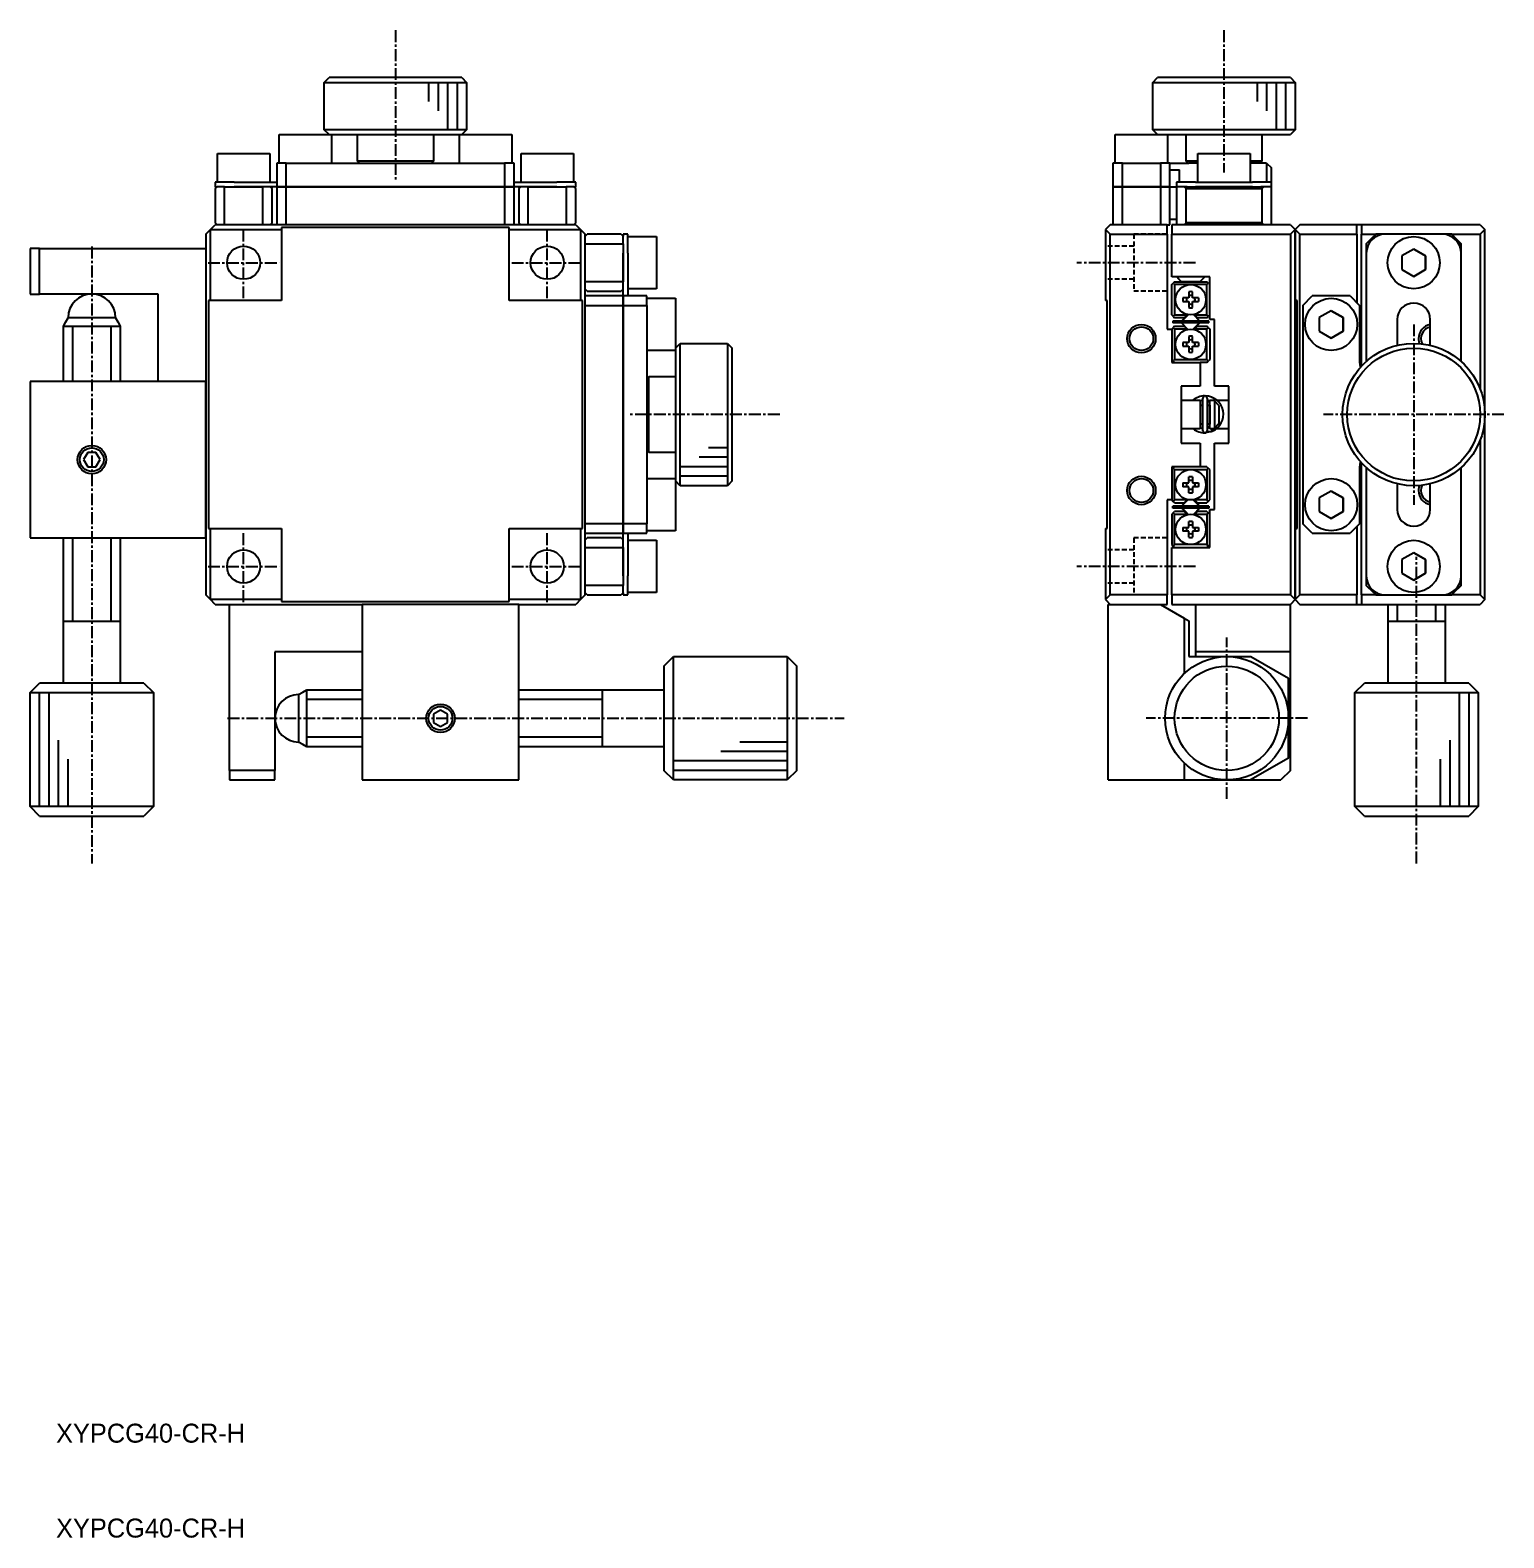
# Model space of a CAD drawing. Extents: x 7 to 335, y 10 to 221.
# Drawn here: x 7.3 to 162.6, y 10 to 168.8 of the extents above; entities that cross this region are included whole.
import ezdxf

# ---------------------------------------------------------------- set-up
doc = ezdxf.new("R2010")
doc.units = 0
doc.linetypes.add('CENTER', pattern=[2, 1.25, -0.25, 0.25, -0.25])
doc.linetypes.add('DASHED', pattern=[0.75, 0.5, -0.25])
doc.layers.get('0').update_dxf_attribs({"linetype": 'CONTINUOUS'})
doc.layers.add('CENTER', color=1, linetype='CENTER')
doc.styles.get("Standard").update_dxf_attribs({"font": 'FGP教科書体NT-M'})

msp = doc.modelspace()

# ---------------------------------------------------------------- linework, layer by layer
at = {"color": 7, "linetype": 'CONTINUOUS'}
for p, q in [((38.27, 163.32), (38.77, 163.82)), ((52.77, 163.82), (38.77, 163.82)), ((52.77, 163.82), (53.27, 163.32)), ((125.59, 163.32), (126.09, 163.82)), ((140.09, 163.82), (126.09, 163.82)), ((140.09, 163.82), (126.09, 163.82)), ((140.09, 163.82), (140.09, 163.82)), ((140.09, 163.82), (140.59, 163.32)), ((38.27, 163.32), (53.27, 163.32)), ((38.27, 158.32), (38.27, 163.32)), ((53.27, 163.32), (53.27, 158.32)), ((125.59, 163.32), (140.59, 163.32)), ((125.59, 158.32), (125.59, 163.32)), ((140.59, 163.32), (140.59, 158.32)), ((33.52, 157.82), (36.27, 157.82)), ((33.52, 154.82), (33.52, 157.82)), ((36.27, 157.82), (39.02, 157.82)), ((45.85, 158.32), (38.27, 158.32)), ((38.77, 157.82), (38.27, 158.32)), ((39.02, 157.82), (45.85, 157.82)), ((39.02, 157.82), (39.02, 154.82)), ((41.77, 155.02), (41.77, 157.82)), ((53.27, 158.32), (45.85, 158.32)), ((45.85, 157.82), (52.52, 157.82)), ((49.77, 157.82), (49.77, 155.02)), ((52.52, 157.82), (55.27, 157.82)), ((52.52, 154.82), (52.52, 157.82)), ((53.27, 158.32), (52.77, 157.82)), ((55.27, 157.82), (58.02, 157.82)), ((58.02, 157.82), (58.02, 154.82)), ((121.64, 157.82), (127.14, 157.82)), ((121.64, 154.82), (121.64, 157.82)), ((140.59, 158.32), (125.59, 158.32)), ((125.59, 158.32), (125.59, 158.32)), ((126.09, 157.82), (125.59, 158.32)), ((127.14, 157.82), (140.09, 157.82)), ((127.14, 157.82), (127.14, 154.82)), ((129.09, 155.02), (129.09, 157.82)), ((137.09, 157.82), (137.09, 155.02)), ((140.59, 158.32), (140.09, 157.82)), ((27.02, 155.82), (29.77, 155.82)), ((27.02, 152.82), (27.02, 155.82)), ((29.77, 155.82), (32.52, 155.82)), ((32.52, 155.82), (32.52, 152.82)), ((59.02, 155.82), (61.77, 155.82)), ((59.02, 152.82), (59.02, 155.82)), ((61.77, 155.82), (64.52, 155.82)), ((64.52, 155.82), (64.52, 152.82)), ((130.34, 155.82), (135.84, 155.82)), ((130.34, 152.82), (130.34, 155.82)), ((135.84, 155.82), (135.84, 152.82)), ((33.27, 154.82), (33.27, 152.32)), ((34.27, 154.82), (33.27, 154.82)), ((34.27, 152.32), (34.27, 154.82)), ((34.27, 154.82), (44.52, 154.82)), ((45.81, 155.02), (41.77, 155.02)), ((41.97, 154.82), (41.77, 155.02)), ((44.52, 154.82), (47.02, 154.82)), ((49.77, 155.02), (45.81, 155.02)), ((47.02, 154.82), (57.27, 154.82)), ((49.77, 155.02), (49.57, 154.82)), ((57.27, 154.82), (57.27, 152.32)), ((58.27, 154.82), (57.27, 154.82)), ((58.27, 152.32), (58.27, 154.82)), ((121.39, 154.82), (121.39, 152.32)), ((122.39, 154.82), (121.39, 154.82)), ((122.39, 152.32), (122.39, 154.82)), ((122.39, 154.82), (126.39, 154.82)), ((126.39, 154.82), (126.39, 152.32)), ((127.39, 154.82), (126.39, 154.82)), ((127.39, 152.32), (127.39, 154.82)), ((127.39, 154.82), (129.39, 154.82)), ((127.39, 154.12), (128.39, 154.12)), ((128.39, 152.82), (128.39, 154.12)), ((130.34, 155.02), (129.09, 155.02)), ((129.29, 154.82), (129.09, 155.02)), ((130.34, 154.82), (129.39, 154.82)), ((137.09, 155.02), (135.84, 155.02)), ((137.59, 154.82), (135.84, 154.82)), ((137.09, 155.02), (136.89, 154.82)), ((137.59, 154.82), (138.09, 154.32)), ((137.59, 154.82), (137.59, 152.82)), ((138.09, 152.82), (138.09, 154.32)), ((26.77, 152.82), (26.77, 152.32)), ((28.77, 152.82), (26.77, 152.82)), ((28.77, 152.82), (33.27, 152.82)), ((58.27, 152.82), (62.77, 152.82)), ((64.77, 152.82), (62.77, 152.82)), ((64.77, 152.32), (64.77, 152.82)), ((128.09, 152.82), (128.09, 152.32)), ((130.09, 152.82), (128.09, 152.82)), ((130.09, 152.82), (136.09, 152.82)), ((138.09, 152.82), (136.09, 152.82)), ((138.09, 152.32), (138.09, 152.82)), ((26.77, 152.12), (26.97, 152.32)), ((26.77, 152.32), (26.97, 152.32)), ((26.77, 152.12), (26.77, 148.52)), ((27.77, 152.32), (26.97, 152.32)), ((27.77, 148.32), (27.77, 152.32)), ((27.77, 152.32), (28.77, 152.32)), ((27.77, 152.32), (28.77, 152.32)), ((28.77, 152.32), (31.77, 152.32)), ((31.77, 152.32), (28.77, 152.32)), ((31.77, 152.32), (31.77, 148.32)), ((33.27, 152.32), (31.77, 152.32)), ((32.57, 152.32), (32.77, 152.12)), ((32.77, 148.52), (32.77, 152.12)), ((33.27, 152.32), (34.27, 152.32)), ((33.27, 152.32), (33.27, 148.32)), ((34.27, 152.32), (33.27, 152.32)), ((57.27, 152.32), (34.27, 152.32)), ((34.27, 148.32), (34.27, 152.32)), ((34.27, 152.32), (57.27, 152.32)), ((57.27, 152.32), (58.27, 152.32)), ((58.27, 152.32), (57.27, 152.32)), ((57.27, 152.32), (57.27, 148.32)), ((58.27, 148.32), (58.27, 152.32)), ((59.77, 152.32), (58.27, 152.32)), ((58.77, 152.12), (58.97, 152.32)), ((58.77, 152.12), (58.77, 148.52)), ((59.77, 148.32), (59.77, 152.32)), ((59.77, 152.32), (62.77, 152.32)), ((62.77, 152.32), (59.77, 152.32)), ((62.77, 152.32), (63.77, 152.32)), ((62.77, 152.32), (63.77, 152.32)), ((63.77, 152.32), (63.77, 148.32)), ((64.57, 152.32), (63.77, 152.32)), ((64.57, 152.32), (64.77, 152.12)), ((64.57, 152.32), (64.77, 152.32)), ((64.77, 148.52), (64.77, 152.12)), ((121.39, 152.32), (122.39, 152.32)), ((121.39, 152.32), (121.39, 148.32)), ((122.39, 152.32), (121.39, 152.32)), ((126.39, 152.32), (122.39, 152.32)), ((122.39, 148.32), (122.39, 152.32)), ((122.39, 152.32), (126.39, 152.32)), ((126.39, 152.32), (127.39, 152.32)), ((126.39, 152.32), (126.39, 148.32)), ((127.39, 152.32), (126.39, 152.32)), ((127.39, 148.32), (127.39, 152.32)), ((127.39, 152.32), (128.09, 152.32)), ((128.89, 152.32), (128.09, 152.32)), ((128.09, 152.32), (128.09, 148.32)), ((129.22, 152.32), (128.89, 152.32)), ((128.89, 152.32), (129.09, 152.12)), ((128.89, 152.32), (129.22, 152.32)), ((129.09, 152.12), (137.09, 152.12)), ((129.09, 148.52), (129.09, 152.12)), ((129.22, 152.32), (130.09, 152.32)), ((136.09, 152.32), (130.09, 152.32)), ((136.09, 152.32), (136.96, 152.32)), ((137.29, 152.32), (136.96, 152.32)), ((136.96, 152.32), (137.29, 152.32)), ((137.09, 152.12), (137.29, 152.32)), ((137.09, 152.12), (137.09, 148.52)), ((138.09, 152.32), (137.29, 152.32)), ((138.09, 148.32), (138.09, 152.32)), ((25.77, 147.32), (26.27, 147.82)), ((26.27, 147.82), (26.77, 148.32)), ((26.27, 140.32), (26.27, 147.82)), ((26.27, 147.82), (33.77, 147.82)), ((26.97, 148.32), (26.77, 148.52)), ((64.77, 148.32), (26.77, 148.32)), ((32.77, 148.52), (32.57, 148.32)), ((57.77, 148.02), (33.77, 148.02)), ((33.77, 148.02), (33.77, 147.82)), ((33.77, 147.82), (33.77, 140.32)), ((57.77, 147.82), (57.77, 148.02)), ((57.77, 147.82), (65.27, 147.82)), ((57.77, 140.32), (57.77, 147.82)), ((58.97, 148.32), (58.77, 148.52)), ((64.77, 148.52), (64.57, 148.32)), ((64.77, 148.32), (65.27, 147.82)), ((65.27, 147.82), (65.27, 140.32)), ((65.27, 147.82), (65.77, 147.32)), ((121.09, 148.32), (120.59, 147.82)), ((120.59, 147.82), (121.09, 147.32)), ((120.59, 147.82), (120.59, 140.32)), ((127.09, 148.32), (121.09, 148.32)), ((127.09, 148.32), (127.39, 148.32)), ((127.09, 147.32), (127.09, 148.32)), ((127.39, 148.92), (128.09, 148.92)), ((140.09, 148.32), (127.59, 148.32)), ((127.59, 148.32), (127.59, 147.32)), ((129.09, 148.52), (128.89, 148.32)), ((137.09, 148.52), (129.09, 148.52)), ((137.29, 148.32), (137.09, 148.52)), ((140.09, 148.32), (140.59, 147.82)), ((140.59, 147.82), (140.09, 147.32)), ((141.09, 148.32), (140.59, 147.82)), ((140.59, 108.82), (140.59, 147.82)), ((140.59, 147.82), (141.09, 147.32)), ((140.59, 147.82), (140.59, 140.32)), ((147.09, 148.32), (141.09, 148.32)), ((147.09, 147.32), (147.09, 148.32)), ((147.59, 148.32), (147.09, 148.32)), ((147.59, 148.32), (147.59, 147.32)), ((160.09, 148.32), (147.59, 148.32)), ((160.09, 148.32), (160.59, 147.82)), ((160.59, 147.82), (160.09, 147.32)), ((160.59, 128.32), (160.59, 147.82)), ((25.77, 147.32), (25.77, 109.32)), ((65.77, 109.32), (65.77, 147.32)), ((65.77, 147.12), (65.97, 147.32)), ((65.77, 146.32), (69.77, 146.32)), ((69.57, 147.32), (65.97, 147.32)), ((69.57, 147.32), (69.77, 147.12)), ((70.27, 147.32), (69.77, 147.32)), ((69.77, 147.32), (69.77, 147.12)), ((69.77, 146.32), (69.77, 147.12)), ((69.77, 146.32), (69.77, 145.32)), ((69.77, 146.32), (69.77, 145.32)), ((70.27, 145.32), (70.27, 147.32)), ((70.27, 147.07), (73.27, 147.07)), ((73.27, 147.07), (73.27, 144.32)), ((121.09, 147.32), (127.09, 147.32)), ((121.09, 109.32), (121.09, 147.32)), ((127.09, 147.32), (127.09, 137.32)), ((127.59, 142.82), (127.59, 147.32)), ((127.59, 147.32), (140.09, 147.32)), ((140.09, 147.32), (140.09, 109.32)), ((141.09, 147.32), (147.09, 147.32)), ((141.09, 109.32), (141.09, 147.32)), ((147.09, 147.32), (147.09, 140.12)), ((147.59, 147.32), (149.09, 147.32)), ((147.59, 133.42), (147.59, 147.32)), ((148.09, 146.32), (148.89, 147.12)), ((148.09, 146.32), (148.09, 145.32)), ((149.09, 147.32), (148.89, 147.12)), ((148.89, 147.12), (149.22, 147.12)), ((150.09, 147.32), (149.09, 147.32)), ((156.09, 147.32), (150.09, 147.32)), ((157.09, 147.32), (156.09, 147.32)), ((156.96, 147.12), (157.29, 147.12)), ((157.29, 147.12), (157.09, 147.32)), ((157.09, 147.32), (160.09, 147.32)), ((157.29, 147.12), (158.09, 146.32)), ((158.09, 145.32), (158.09, 146.32)), ((160.09, 147.32), (160.09, 131.01)), ((8.27, 145.82), (7.27, 145.82)), ((7.27, 145.82), (7.27, 141.02)), ((8.27, 145.82), (25.77, 145.82)), ((8.27, 141.02), (8.27, 145.82)), ((69.77, 145.32), (69.77, 142.32)), ((69.77, 142.32), (69.77, 145.32)), ((70.27, 145.32), (70.27, 140.82)), ((148.09, 145.32), (148.09, 133.91)), ((153.09, 145.76), (151.84, 145.04)), ((151.84, 145.04), (151.84, 143.6)), ((154.34, 145.04), (153.09, 145.76)), ((153.09, 145.76), (154.34, 145.04)), ((154.34, 143.6), (154.34, 145.04)), ((154.34, 145.04), (154.34, 143.6)), ((158.09, 133.91), (158.09, 145.32)), ((73.27, 144.32), (73.27, 141.57)), ((151.84, 143.6), (153.09, 142.88)), ((153.09, 142.88), (154.34, 143.6)), ((154.34, 143.6), (153.09, 142.88)), ((69.77, 142.32), (65.77, 142.32)), ((65.97, 141.32), (65.77, 141.52)), ((69.77, 141.52), (69.57, 141.32)), ((69.77, 140.82), (69.77, 142.32)), ((73.27, 141.57), (70.27, 141.57)), ((131.59, 142.82), (127.59, 142.82)), ((127.59, 142.02), (127.74, 142.17)), ((127.59, 138.82), (127.59, 142.02)), ((127.89, 142.32), (127.74, 142.17)), ((127.74, 142.17), (127.89, 142.02)), ((127.89, 142.32), (131.29, 142.32)), ((127.89, 142.02), (127.89, 138.82)), ((129.59, 142.02), (127.89, 142.02)), ((128.34, 142.59), (128.11, 142.82)), ((128.59, 142.34), (128.34, 142.59)), ((128.59, 142.34), (129.59, 142.34)), ((129.59, 142.34), (130.59, 142.34)), ((131.29, 142.02), (129.59, 142.02)), ((130.84, 142.59), (130.59, 142.34)), ((131.07, 142.82), (130.84, 142.59)), ((131.44, 142.17), (131.29, 142.32)), ((131.29, 142.02), (131.44, 142.17)), ((131.29, 138.82), (131.29, 142.02)), ((131.44, 142.17), (131.59, 142.02)), ((131.59, 138.32), (131.59, 142.82)), ((7.27, 141.02), (8.27, 141.02)), ((20.77, 141.02), (8.27, 141.02)), ((20.77, 131.82), (20.77, 141.02)), ((26.07, 140.32), (26.07, 116.32)), ((26.27, 140.32), (26.07, 140.32)), ((33.77, 140.32), (26.27, 140.32)), ((65.27, 140.32), (57.77, 140.32)), ((65.47, 140.32), (65.27, 140.32)), ((65.47, 116.32), (65.47, 140.32)), ((69.77, 140.82), (65.77, 140.82)), ((65.77, 139.82), (69.77, 139.82)), ((65.97, 141.32), (69.57, 141.32)), ((72.27, 140.82), (69.77, 140.82)), ((69.77, 140.82), (69.77, 139.82)), ((69.77, 139.82), (69.77, 140.82)), ((69.77, 139.82), (72.27, 139.82)), ((69.77, 116.82), (69.77, 139.82)), ((69.77, 139.82), (69.77, 116.82)), ((72.27, 139.82), (72.27, 140.82)), ((72.27, 140.57), (75.27, 140.57)), ((72.27, 139.82), (72.27, 129.57)), ((75.27, 140.57), (75.27, 137.82)), ((120.79, 140.32), (120.59, 140.32)), ((120.79, 116.32), (120.79, 140.32)), ((129.39, 140.62), (128.76, 140.62)), ((128.76, 140.22), (129.39, 140.22)), ((129.39, 141.25), (129.39, 140.62)), ((129.39, 140.22), (129.39, 139.59)), ((129.79, 140.62), (129.79, 141.25)), ((130.42, 140.62), (129.79, 140.62)), ((129.79, 140.22), (130.42, 140.22)), ((129.79, 139.59), (129.79, 140.22)), ((140.79, 140.32), (140.59, 140.32)), ((140.79, 116.32), (140.79, 140.32)), ((141.39, 139.82), (142.39, 140.82)), ((141.39, 139.82), (141.39, 116.82)), ((146.39, 140.82), (142.39, 140.82)), ((146.39, 140.82), (147.39, 139.82)), ((147.39, 139.82), (147.39, 133.82)), ((11.02, 138.09), (11.27, 138.52)), ((16.27, 138.52), (11.27, 138.52)), ((16.27, 138.52), (16.52, 138.09)), ((127.74, 138.67), (127.59, 138.82)), ((127.89, 138.82), (127.74, 138.67)), ((127.74, 138.67), (127.89, 138.52)), ((127.89, 138.82), (129.19, 138.82)), ((128.89, 138.52), (127.89, 138.52)), ((128.69, 138.23), (129.3, 138.85)), ((128.69, 138.19), (129.08, 138.58)), ((128.89, 138.52), (129.19, 138.82)), ((129.08, 138.58), (129.33, 138.84)), ((129.19, 138.82), (129.23, 138.86)), ((129.87, 138.85), (130.49, 138.23)), ((129.95, 138.86), (129.99, 138.82)), ((129.99, 138.82), (131.29, 138.82)), ((129.99, 138.82), (130.29, 138.52)), ((131.29, 138.52), (130.29, 138.52)), ((131.44, 138.67), (131.29, 138.82)), ((131.29, 138.52), (131.44, 138.67)), ((131.59, 138.82), (131.44, 138.67)), ((132.09, 138.32), (131.59, 138.32)), ((132.09, 131.32), (132.09, 138.32)), ((144.39, 139.26), (143.14, 138.54)), ((143.14, 138.54), (143.14, 137.1)), ((145.64, 138.54), (144.39, 139.26)), ((144.39, 139.26), (145.64, 138.54)), ((145.64, 137.1), (145.64, 138.54)), ((145.64, 138.54), (145.64, 137.1)), ((151.34, 138.32), (151.34, 135.61)), ((154.84, 135.61), (154.84, 138.32)), ((10.77, 137.65), (11.02, 138.09)), ((10.77, 137.65), (16.77, 137.65)), ((10.77, 131.82), (10.77, 137.65)), ((16.52, 138.09), (16.77, 137.65)), ((16.77, 137.65), (16.77, 131.82)), ((75.27, 137.82), (75.27, 135.07)), ((127.09, 137.32), (127.59, 137.32)), ((127.59, 137.32), (127.74, 137.47)), ((127.59, 137.32), (127.59, 133.82)), ((127.69, 138.17), (127.69, 137.97)), ((131.49, 138.17), (127.69, 138.17)), ((131.49, 137.97), (127.69, 137.97)), ((127.89, 137.62), (127.74, 137.47)), ((127.74, 137.47), (127.89, 137.32)), ((127.89, 137.62), (128.89, 137.62)), ((129.19, 137.32), (127.89, 137.32)), ((127.89, 137.32), (127.89, 134.12)), ((129.3, 137.29), (128.69, 137.91)), ((129.19, 137.32), (128.89, 137.62)), ((129.23, 137.28), (129.19, 137.32)), ((130.49, 137.95), (129.84, 137.3)), ((130.49, 137.91), (129.87, 137.29)), ((129.99, 137.32), (129.95, 137.28)), ((130.29, 137.62), (129.99, 137.32)), ((131.29, 137.32), (129.99, 137.32)), ((130.29, 137.62), (131.29, 137.62)), ((131.44, 137.47), (131.29, 137.62)), ((131.29, 137.32), (131.44, 137.47)), ((131.29, 134.12), (131.29, 137.32)), ((131.44, 137.47), (131.59, 137.32)), ((131.49, 137.97), (131.49, 138.17)), ((131.59, 137.32), (131.59, 134.12)), ((143.14, 137.1), (144.39, 136.38)), ((144.39, 136.38), (145.64, 137.1)), ((145.64, 137.1), (144.39, 136.38)), ((75.27, 135.07), (72.27, 135.07)), ((75.27, 135.32), (75.77, 135.82)), ((75.27, 135.07), (75.27, 128.24)), ((75.77, 128.24), (75.77, 135.82)), ((75.77, 135.82), (80.77, 135.82)), ((80.77, 135.82), (80.77, 120.82)), ((80.77, 135.82), (81.27, 135.32)), ((81.27, 121.32), (81.27, 135.32)), ((129.39, 135.92), (128.76, 135.92)), ((128.76, 135.52), (129.39, 135.52)), ((129.39, 136.55), (129.39, 135.92)), ((129.39, 135.52), (129.39, 134.89)), ((129.79, 135.92), (129.79, 136.55)), ((130.42, 135.92), (129.79, 135.92)), ((129.79, 135.52), (130.42, 135.52)), ((129.79, 134.89), (129.79, 135.52)), ((127.74, 133.97), (127.59, 134.12)), ((127.59, 133.82), (130.59, 133.82)), ((127.89, 134.12), (127.74, 133.97)), ((127.74, 133.97), (127.89, 133.82)), ((127.89, 134.12), (129.59, 134.12)), ((129.59, 134.12), (131.29, 134.12)), ((131.29, 133.82), (130.59, 133.82)), ((130.59, 133.82), (130.59, 131.32)), ((131.44, 133.97), (131.29, 134.12)), ((131.29, 133.82), (131.44, 133.97)), ((131.59, 134.12), (131.44, 133.97)), ((72.27, 132.12), (72.47, 132.32)), ((72.47, 128.28), (72.47, 132.32)), ((72.47, 132.32), (75.27, 132.32)), ((25.77, 131.82), (7.27, 131.82)), ((7.27, 131.82), (7.27, 115.32)), ((25.77, 115.32), (25.77, 131.82)), ((128.59, 131.32), (128.59, 129.4)), ((130.59, 131.32), (128.59, 131.32)), ((133.59, 131.32), (132.09, 131.32)), ((133.59, 125.32), (133.59, 131.32)), ((72.27, 129.57), (72.27, 127.07)), ((128.59, 129.82), (130.59, 129.82)), ((128.59, 129.4), (128.59, 127.25)), ((130.59, 129.82), (130.59, 126.82)), ((130.86, 129.82), (130.59, 129.75)), ((130.59, 129.32), (130.86, 129.32)), ((130.86, 126.61), (130.86, 130.06)), ((131.31, 130.06), (131.31, 126.61)), ((131.59, 129.75), (131.31, 129.82)), ((131.32, 129.52), (131.31, 129.5)), ((131.31, 129.5), (131.31, 129.49)), ((131.31, 129.49), (131.31, 129.48)), ((131.31, 129.48), (131.31, 129.46)), ((131.31, 129.46), (131.31, 129.46)), ((131.31, 129.32), (131.59, 129.32)), ((131.33, 129.56), (131.32, 129.54)), ((131.32, 129.54), (131.32, 129.53)), ((131.32, 129.53), (131.32, 129.52)), ((131.34, 129.58), (131.33, 129.57)), ((131.33, 129.57), (131.33, 129.56)), ((131.35, 129.59), (131.34, 129.58)), ((131.36, 129.62), (131.35, 129.61)), ((131.35, 129.61), (131.35, 129.59)), ((131.37, 129.63), (131.36, 129.62)), ((131.38, 129.64), (131.37, 129.63)), ((131.39, 129.65), (131.38, 129.64)), ((131.4, 129.67), (131.39, 129.66)), ((131.39, 129.66), (131.39, 129.65)), ((131.42, 129.68), (131.4, 129.67)), ((131.43, 129.68), (131.42, 129.68)), ((131.44, 129.69), (131.43, 129.68)), ((131.45, 129.7), (131.44, 129.69)), ((131.46, 129.7), (131.45, 129.7)), ((131.47, 129.71), (131.46, 129.7)), ((131.49, 129.72), (131.47, 129.71)), ((131.5, 129.72), (131.49, 129.72)), ((131.51, 129.72), (131.5, 129.72)), ((131.53, 129.73), (131.51, 129.72)), ((131.54, 129.73), (131.53, 129.73)), ((131.55, 129.73), (131.54, 129.73)), ((131.57, 129.73), (131.55, 129.73)), ((131.58, 129.73), (131.57, 129.73)), ((131.59, 129.73), (131.58, 129.73)), ((131.59, 129.32), (131.59, 129.82)), ((131.59, 126.82), (131.59, 129.82)), ((131.59, 129.82), (132.09, 129.82)), ((131.59, 129.32), (131.59, 127.32)), ((131.59, 127.32), (131.59, 129.32)), ((131.8, 130.15), (131.87, 130.12)), ((131.87, 130.12), (131.87, 130.12)), ((131.87, 130.12), (131.88, 130.12)), ((132.09, 129.82), (132.09, 129.77)), ((132.09, 129.77), (132.09, 126.88)), ((132.59, 129.24), (132.09, 129.77)), ((132.35, 129.82), (133.59, 129.82)), ((132.59, 127.41), (132.59, 129.24)), ((72.47, 124.32), (72.47, 128.28)), ((75.27, 128.24), (75.27, 121.57)), ((75.77, 120.82), (75.77, 128.24)), ((128.59, 127.25), (128.59, 125.32)), ((130.86, 127.32), (130.59, 127.32)), ((131.59, 127.32), (131.31, 127.32)), ((131.31, 127.21), (131.31, 127.2)), ((131.31, 127.2), (131.31, 127.19)), ((131.31, 127.19), (131.31, 127.17)), ((131.31, 127.17), (131.32, 127.16)), ((131.32, 127.16), (131.32, 127.15)), ((131.32, 127.15), (131.32, 127.14)), ((131.32, 127.14), (131.33, 127.12)), ((131.33, 127.12), (131.33, 127.11)), ((131.33, 127.11), (131.34, 127.1)), ((131.34, 127.1), (131.34, 127.09)), ((131.34, 127.09), (131.35, 127.07)), ((131.59, 126.82), (131.59, 127.32)), ((132.09, 126.88), (132.59, 127.41)), ((132.59, 127.4), (132.59, 127.41)), ((160.59, 108.82), (160.59, 128.32)), ((72.27, 127.07), (72.27, 116.82)), ((130.59, 126.82), (128.59, 126.82)), ((130.59, 126.92), (130.86, 126.85)), ((131.81, 126.53), (131.11, 126.39)), ((131.31, 126.54), (131.3, 126.55)), ((131.34, 126.53), (131.31, 126.54)), ((131.38, 126.52), (131.34, 126.53)), ((131.35, 127.07), (131.36, 127.06)), ((131.36, 127.06), (131.36, 127.05)), ((131.36, 127.05), (131.37, 127.04)), ((131.37, 127.04), (131.38, 127.03)), ((131.38, 127.03), (131.39, 127.02)), ((131.41, 126.51), (131.38, 126.52)), ((131.39, 127.02), (131.4, 127.01)), ((131.4, 127.01), (131.41, 127)), ((131.41, 127), (131.42, 126.99)), ((131.45, 126.5), (131.41, 126.51)), ((131.42, 126.99), (131.43, 126.99)), ((131.43, 126.99), (131.44, 126.98)), ((131.44, 126.98), (131.45, 126.97)), ((131.45, 126.97), (131.47, 126.97)), ((131.48, 126.5), (131.45, 126.5)), ((131.47, 126.97), (131.48, 126.96)), ((131.48, 126.96), (131.49, 126.95)), ((131.52, 126.49), (131.48, 126.5)), ((131.49, 126.95), (131.5, 126.95)), ((131.5, 126.95), (131.52, 126.95)), ((131.52, 126.95), (131.53, 126.94)), ((131.55, 126.49), (131.52, 126.49)), ((131.53, 126.94), (131.54, 126.94)), ((131.54, 126.94), (131.56, 126.94)), ((131.59, 126.49), (131.55, 126.49)), ((131.56, 126.94), (131.57, 126.94)), ((131.57, 126.94), (131.58, 126.94)), ((131.58, 126.94), (131.59, 126.94)), ((132.09, 126.82), (131.59, 126.82)), ((131.63, 126.49), (131.59, 126.49)), ((131.66, 126.49), (131.63, 126.49)), ((131.7, 126.5), (131.66, 126.49)), ((131.73, 126.51), (131.7, 126.5)), ((131.77, 126.51), (131.73, 126.51)), ((131.8, 126.52), (131.77, 126.51)), ((131.78, 126.82), (131.79, 126.8)), ((131.79, 126.81), (131.79, 126.82)), ((131.87, 126.55), (131.79, 126.81)), ((131.79, 126.8), (131.8, 126.79)), ((131.8, 126.79), (131.8, 126.77)), ((131.8, 126.77), (131.81, 126.75)), ((131.83, 126.54), (131.8, 126.52)), ((131.81, 126.75), (131.82, 126.74)), ((131.82, 126.74), (131.82, 126.72)), ((131.82, 126.72), (131.83, 126.7)), ((131.83, 126.7), (131.84, 126.69)), ((131.87, 126.55), (131.83, 126.54)), ((131.84, 126.69), (131.84, 126.67)), ((131.84, 126.67), (131.85, 126.66)), ((131.85, 126.66), (131.85, 126.64)), ((131.85, 126.64), (131.86, 126.63)), ((131.86, 126.63), (131.86, 126.62)), ((131.86, 126.62), (131.86, 126.6)), ((131.86, 126.6), (131.87, 126.59)), ((131.87, 126.59), (131.87, 126.58)), ((131.87, 126.58), (131.87, 126.57)), ((131.9, 126.57), (131.87, 126.55)), ((131.87, 126.57), (131.87, 126.57)), ((131.87, 126.57), (131.87, 126.56)), ((131.87, 126.56), (131.87, 126.55)), ((131.87, 126.56), (131.87, 126.56)), ((131.87, 126.55), (131.87, 126.55)), ((131.87, 126.55), (131.87, 126.55)), ((132.09, 126.88), (132.09, 126.82)), ((133.59, 126.82), (132.31, 126.82)), ((132.31, 126.82), (132.31, 126.82)), ((132.31, 126.82), (132.31, 126.82)), ((160.09, 125.63), (160.09, 109.32)), ((13.34, 124.32), (12.9, 123.57)), ((14.2, 124.32), (13.34, 124.32)), ((14.64, 123.57), (14.2, 124.32)), ((72.47, 124.32), (72.27, 124.52)), ((75.27, 124.32), (72.47, 124.32)), ((128.59, 125.32), (130.59, 125.32)), ((130.59, 125.32), (130.59, 122.82)), ((132.09, 125.32), (133.59, 125.32)), ((132.09, 118.32), (132.09, 125.32)), ((12.9, 123.57), (13.34, 122.82)), ((13.34, 122.82), (14.2, 122.82)), ((14.2, 122.82), (14.64, 123.57)), ((130.59, 122.82), (127.59, 122.82)), ((127.59, 122.82), (127.59, 119.32)), ((127.74, 122.67), (127.59, 122.52)), ((127.74, 122.67), (127.89, 122.82)), ((127.89, 122.52), (127.74, 122.67)), ((127.89, 119.32), (127.89, 122.52)), ((127.89, 122.52), (129.59, 122.52)), ((129.59, 122.52), (131.29, 122.52)), ((131.29, 122.82), (130.59, 122.82)), ((131.29, 122.82), (131.44, 122.67)), ((131.44, 122.67), (131.29, 122.52)), ((131.29, 122.52), (131.29, 119.32)), ((131.59, 122.52), (131.44, 122.67)), ((131.59, 119.32), (131.59, 122.52)), ((147.39, 122.82), (147.39, 116.82)), ((147.59, 109.32), (147.59, 123.22)), ((148.09, 122.73), (148.09, 111.32)), ((158.09, 111.32), (158.09, 122.73)), ((72.27, 121.57), (75.27, 121.57)), ((75.27, 121.57), (75.27, 118.82)), ((75.77, 120.82), (75.27, 121.32)), ((80.77, 120.82), (75.77, 120.82)), ((81.27, 121.32), (80.77, 120.82)), ((128.76, 121.12), (129.39, 121.12)), ((129.39, 121.12), (129.39, 121.75)), ((129.79, 121.75), (129.79, 121.12)), ((129.79, 121.12), (130.42, 121.12)), ((151.34, 121.03), (151.34, 118.32)), ((154.84, 118.32), (154.84, 121.03)), ((127.09, 119.32), (127.09, 109.32)), ((127.59, 119.32), (127.09, 119.32)), ((127.59, 119.32), (127.74, 119.17)), ((127.74, 119.17), (127.89, 119.32)), ((127.89, 119.02), (127.74, 119.17)), ((129.19, 119.32), (127.89, 119.32)), ((128.69, 118.73), (129.3, 119.35)), ((129.39, 120.72), (128.76, 120.72)), ((129.19, 119.32), (128.89, 119.02)), ((129.23, 119.36), (129.19, 119.32)), ((129.39, 120.09), (129.39, 120.72)), ((130.42, 120.72), (129.79, 120.72)), ((129.79, 120.72), (129.79, 120.09)), ((130.49, 118.69), (129.84, 119.34)), ((129.87, 119.35), (130.49, 118.73)), ((129.99, 119.32), (129.95, 119.36)), ((131.29, 119.32), (129.99, 119.32)), ((130.29, 119.02), (129.99, 119.32)), ((131.29, 119.32), (131.44, 119.17)), ((131.44, 119.17), (131.29, 119.02)), ((131.44, 119.17), (131.59, 119.32)), ((144.39, 120.26), (143.14, 119.54)), ((143.14, 119.54), (143.14, 118.1)), ((145.64, 119.54), (144.39, 120.26)), ((144.39, 120.26), (145.64, 119.54)), ((145.64, 118.1), (145.64, 119.54)), ((145.64, 119.54), (145.64, 118.1)), ((75.27, 118.82), (75.27, 116.07)), ((127.74, 117.97), (127.59, 117.82)), ((127.59, 117.82), (127.59, 114.62)), ((127.69, 118.47), (127.69, 118.67)), ((131.49, 118.67), (127.69, 118.67)), ((131.49, 118.47), (127.69, 118.47)), ((127.74, 117.97), (127.89, 118.12)), ((127.89, 117.82), (127.74, 117.97)), ((127.89, 119.02), (128.89, 119.02)), ((128.89, 118.12), (127.89, 118.12)), ((127.89, 117.82), (129.19, 117.82)), ((127.89, 114.62), (127.89, 117.82)), ((128.69, 118.45), (129.08, 118.06)), ((129.3, 117.79), (128.69, 118.41)), ((128.89, 118.12), (129.19, 117.82)), ((129.08, 118.06), (129.33, 117.8)), ((129.19, 117.82), (129.23, 117.78)), ((130.49, 118.41), (129.87, 117.79)), ((129.95, 117.78), (129.99, 117.82)), ((129.99, 117.82), (130.29, 118.12)), ((129.99, 117.82), (131.29, 117.82)), ((130.29, 119.02), (131.29, 119.02)), ((131.29, 118.12), (130.29, 118.12)), ((131.29, 118.12), (131.44, 117.97)), ((131.44, 117.97), (131.29, 117.82)), ((131.29, 117.82), (131.29, 114.62)), ((131.59, 117.82), (131.44, 117.97)), ((131.49, 118.67), (131.49, 118.47)), ((131.59, 118.32), (132.09, 118.32)), ((131.59, 114.32), (131.59, 118.32)), ((143.14, 118.1), (144.39, 117.38)), ((144.39, 117.38), (145.64, 118.1)), ((145.64, 118.1), (144.39, 117.38)), ((26.07, 116.32), (26.27, 116.32)), ((26.27, 108.82), (26.27, 116.32)), ((26.27, 116.32), (33.77, 116.32)), ((33.77, 116.32), (33.77, 108.82)), ((57.77, 116.32), (65.27, 116.32)), ((57.77, 108.82), (57.77, 116.32)), ((65.27, 116.32), (65.47, 116.32)), ((65.27, 116.32), (65.27, 108.82)), ((69.77, 116.82), (65.77, 116.82)), ((72.27, 116.82), (69.77, 116.82)), ((69.77, 116.82), (69.77, 115.82)), ((69.77, 115.82), (69.77, 116.82)), ((72.27, 115.82), (72.27, 116.82)), ((75.27, 116.07), (72.27, 116.07)), ((120.59, 116.32), (120.79, 116.32)), ((120.59, 116.32), (120.59, 108.82)), ((128.76, 116.42), (129.39, 116.42)), ((129.39, 116.02), (128.76, 116.02)), ((129.39, 116.42), (129.39, 117.05)), ((129.39, 115.39), (129.39, 116.02)), ((129.79, 117.05), (129.79, 116.42)), ((129.79, 116.42), (130.42, 116.42)), ((130.42, 116.02), (129.79, 116.02)), ((129.79, 116.02), (129.79, 115.39)), ((140.59, 116.32), (140.79, 116.32)), ((140.59, 116.32), (140.59, 108.82)), ((142.39, 115.82), (141.39, 116.82)), ((147.39, 116.82), (146.39, 115.82)), ((147.09, 116.52), (147.09, 109.32)), ((7.27, 115.32), (25.77, 115.32)), ((10.77, 106.52), (10.77, 115.32)), ((16.77, 115.32), (16.77, 106.52)), ((65.77, 115.82), (69.77, 115.82)), ((65.77, 115.12), (65.97, 115.32)), ((69.57, 115.32), (65.97, 115.32)), ((69.57, 115.32), (69.77, 115.12)), ((69.77, 115.82), (72.27, 115.82)), ((69.77, 114.32), (69.77, 115.82)), ((70.27, 115.82), (70.27, 111.32)), ((70.27, 115.07), (73.27, 115.07)), ((73.27, 115.07), (73.27, 112.32)), ((127.59, 114.62), (127.74, 114.47)), ((127.74, 114.47), (127.89, 114.62)), ((127.89, 114.32), (127.74, 114.47)), ((129.59, 114.62), (127.89, 114.62)), ((131.29, 114.62), (129.59, 114.62)), ((131.29, 114.62), (131.44, 114.47)), ((131.44, 114.47), (131.29, 114.32)), ((131.44, 114.47), (131.59, 114.62)), ((142.39, 115.82), (146.39, 115.82)), ((65.77, 114.32), (69.77, 114.32)), ((69.77, 114.32), (69.77, 111.32)), ((69.77, 111.32), (69.77, 114.32)), ((127.59, 114.32), (131.59, 114.32)), ((127.59, 109.32), (127.59, 114.32)), ((153.09, 113.76), (151.84, 113.04)), ((151.84, 113.04), (151.84, 111.6)), ((154.34, 113.04), (153.09, 113.76)), ((153.09, 113.76), (154.34, 113.04)), ((154.34, 111.6), (154.34, 113.04)), ((154.34, 113.04), (154.34, 111.6)), ((69.77, 111.32), (69.77, 110.32)), ((69.77, 111.32), (69.77, 110.32)), ((70.27, 109.32), (70.27, 111.32)), ((73.27, 112.32), (73.27, 109.57)), ((148.09, 111.32), (148.09, 110.32)), ((151.84, 111.6), (153.09, 110.88)), ((153.09, 110.88), (154.34, 111.6)), ((154.34, 111.6), (153.09, 110.88)), ((158.09, 110.32), (158.09, 111.32)), ((69.77, 110.32), (65.77, 110.32)), ((69.77, 109.52), (69.77, 110.32)), ((148.89, 109.52), (148.09, 110.32)), ((158.09, 110.32), (157.29, 109.52)), ((26.27, 108.82), (25.77, 109.32)), ((26.77, 108.32), (26.27, 108.82)), ((33.77, 108.82), (26.27, 108.82)), ((26.77, 108.32), (42.27, 108.32)), ((28.27, 90.82), (28.27, 108.32)), ((33.77, 108.82), (33.77, 108.62)), ((33.77, 108.62), (57.77, 108.62)), ((42.27, 108.32), (42.27, 89.82)), ((58.77, 108.32), (42.27, 108.32)), ((65.27, 108.82), (57.77, 108.82)), ((57.77, 108.62), (57.77, 108.82)), ((58.77, 89.82), (58.77, 108.32)), ((58.77, 108.32), (64.77, 108.32)), ((65.27, 108.82), (64.77, 108.32)), ((65.77, 109.32), (65.27, 108.82)), ((65.97, 109.32), (65.77, 109.52)), ((65.97, 109.32), (69.57, 109.32)), ((69.77, 109.52), (69.57, 109.32)), ((69.77, 109.52), (69.77, 109.32)), ((69.77, 109.32), (70.27, 109.32)), ((73.27, 109.57), (70.27, 109.57)), ((121.09, 109.32), (120.59, 108.82)), ((120.59, 108.82), (121.09, 108.32)), ((120.89, 89.82), (120.89, 108.32)), ((120.89, 108.32), (121.09, 108.32)), ((127.09, 109.32), (121.09, 109.32)), ((121.09, 108.32), (127.09, 108.32)), ((126.39, 108.32), (128.89, 106.88)), ((127.09, 108.32), (127.09, 109.32)), ((140.09, 109.32), (127.59, 109.32)), ((127.59, 109.32), (127.59, 108.32)), ((127.59, 108.32), (140.09, 108.32)), ((130.09, 108.32), (130.09, 103.32)), ((140.09, 109.32), (140.59, 108.82)), ((140.59, 108.82), (140.09, 108.32)), ((140.09, 103.32), (140.09, 108.32)), ((141.09, 109.32), (140.59, 108.82)), ((140.59, 108.82), (141.09, 108.32)), ((147.09, 109.32), (141.09, 109.32)), ((141.09, 108.32), (147.09, 108.32)), ((147.09, 108.32), (147.09, 109.32)), ((147.09, 108.32), (147.59, 108.32)), ((149.09, 109.32), (147.59, 109.32)), ((147.59, 109.32), (147.59, 108.32)), ((147.59, 108.32), (160.09, 108.32)), ((149.22, 109.52), (148.89, 109.52)), ((148.89, 109.52), (149.09, 109.32)), ((149.09, 109.32), (150.09, 109.32)), ((150.09, 109.32), (156.09, 109.32)), ((150.39, 106.52), (150.39, 108.32)), ((156.09, 109.32), (157.09, 109.32)), ((156.39, 108.32), (156.39, 106.52)), ((157.29, 109.52), (156.96, 109.52)), ((157.09, 109.32), (157.29, 109.52)), ((160.09, 109.32), (157.09, 109.32)), ((160.09, 109.32), (160.59, 108.82)), ((160.59, 108.82), (160.09, 108.32)), ((10.77, 106.52), (10.77, 106.53)), ((16.77, 106.52), (10.77, 106.52)), ((10.77, 106.52), (10.77, 106.52)), ((10.77, 106.52), (10.77, 106.52)), ((10.77, 100.02), (10.77, 106.52)), ((16.77, 106.53), (16.77, 106.52)), ((16.77, 106.52), (16.77, 106.52)), ((16.77, 106.52), (16.77, 100.02)), ((128.89, 106.88), (128.89, 101.01)), ((128.89, 106.88), (129.39, 106.59)), ((129.39, 106.59), (129.39, 102.82)), ((150.39, 106.52), (150.39, 106.53)), ((153.39, 106.52), (150.39, 106.52)), ((150.39, 106.52), (150.39, 106.52)), ((150.39, 100.02), (150.39, 106.52)), ((156.39, 106.52), (153.39, 106.52)), ((156.39, 106.53), (156.39, 100.02)), ((42.27, 103.32), (33.07, 103.32)), ((33.07, 103.32), (33.07, 90.82)), ((140.09, 103.32), (130.09, 103.32)), ((130.09, 103.32), (130.09, 102.82)), ((140.09, 90.82), (140.09, 103.32)), ((74.07, 101.82), (75.07, 102.82)), ((74.07, 101.82), (74.07, 90.82)), ((74.07, 101.82), (74.07, 99.32)), ((75.07, 89.82), (75.07, 102.82)), ((75.07, 102.82), (87.07, 102.82)), ((87.07, 102.82), (87.07, 89.82)), ((87.07, 102.82), (88.07, 101.82)), ((88.07, 90.82), (88.07, 101.82)), ((129.39, 102.82), (133.39, 102.82)), ((133.39, 102.82), (135.92, 102.82)), ((135.92, 102.82), (139.89, 100.53)), ((139.89, 96.32), (139.89, 100.53)), ((7.27, 99.02), (8.27, 100.02)), ((7.27, 99.02), (7.27, 99.02)), ((7.27, 99.02), (20.27, 99.02)), ((7.27, 87.02), (7.27, 99.02)), ((19.27, 100.02), (8.27, 100.02)), ((10.77, 100.02), (8.27, 100.02)), ((16.77, 100.02), (10.77, 100.02)), ((16.77, 100.02), (10.77, 100.02)), ((19.27, 100.02), (16.77, 100.02)), ((19.27, 100.02), (20.27, 99.02)), ((20.27, 99.02), (20.27, 87.02)), ((35.57, 98.82), (36, 99.07)), ((35.57, 98.82), (35.57, 93.82)), ((36, 99.07), (36.44, 99.32)), ((36.44, 93.32), (36.44, 99.32)), ((36.44, 99.32), (42.27, 99.32)), ((58.77, 99.32), (67.57, 99.32)), ((67.57, 99.32), (67.57, 93.32)), ((67.57, 99.32), (67.58, 99.32)), ((67.57, 99.32), (67.57, 99.32)), ((67.57, 99.32), (74.07, 99.32)), ((74.07, 99.32), (74.07, 93.32)), ((74.07, 99.32), (74.07, 93.32)), ((146.89, 99.02), (147.89, 100.02)), ((146.89, 99.02), (159.89, 99.02)), ((146.89, 87.02), (146.89, 99.02)), ((158.89, 100.02), (147.89, 100.02)), ((158.89, 100.02), (159.89, 99.02)), ((159.89, 99.02), (159.89, 87.02)), ((50.52, 97.19), (49.77, 96.75)), ((51.27, 96.75), (50.52, 97.19)), ((49.77, 96.75), (49.77, 95.89)), ((49.77, 95.89), (50.52, 95.45)), ((50.52, 95.45), (51.27, 95.89)), ((51.27, 95.89), (51.27, 96.75)), ((139.89, 92.13), (139.89, 96.32)), ((36, 93.57), (35.57, 93.82)), ((36.44, 93.32), (36, 93.57)), ((42.27, 93.32), (36.44, 93.32)), ((67.57, 93.32), (58.77, 93.32)), ((67.57, 93.32), (67.57, 93.32)), ((67.58, 93.32), (67.57, 93.32)), ((74.07, 93.32), (67.57, 93.32)), ((67.57, 93.32), (67.57, 93.32)), ((74.07, 93.32), (74.07, 90.82)), ((33.07, 90.82), (28.27, 90.82)), ((28.27, 90.82), (28.27, 89.82)), ((33.07, 89.82), (33.07, 90.82)), ((75.07, 89.82), (74.07, 90.82)), ((88.07, 90.82), (87.07, 89.82)), ((128.89, 91.63), (128.89, 89.82)), ((139.89, 92.13), (135.89, 89.82)), ((140.09, 90.82), (139.09, 89.82)), ((28.27, 89.82), (33.07, 89.82)), ((42.27, 89.82), (58.77, 89.82)), ((75.07, 89.82), (75.07, 89.82)), ((87.07, 89.82), (75.07, 89.82)), ((120.89, 89.82), (128.89, 89.82)), ((128.89, 89.82), (133.39, 89.82)), ((133.39, 89.82), (135.89, 89.82)), ((135.89, 89.82), (139.09, 89.82)), ((20.27, 87.02), (7.27, 87.02)), ((8.27, 86.02), (7.27, 87.02)), ((8.27, 86.02), (19.27, 86.02)), ((20.27, 87.02), (19.27, 86.02)), ((153.45, 87.02), (146.89, 87.02)), ((147.89, 86.02), (146.89, 87.02)), ((147.89, 86.02), (153.44, 86.02)), ((153.44, 86.02), (158.89, 86.02)), ((159.89, 87.02), (153.45, 87.02)), ((159.89, 87.02), (158.89, 86.02))]:
    msp.add_line(p, q, dxfattribs=at)
at = {"color": 3, "linetype": 'CONTINUOUS'}
for p, q in [((49.27, 163.32), (49.27, 161.32)), ((50.27, 163.32), (50.27, 160.32)), ((51.27, 163.32), (51.27, 158.32)), ((52.27, 163.32), (52.27, 158.32)), ((136.59, 163.32), (136.59, 161.32)), ((137.59, 163.32), (137.59, 160.32)), ((138.59, 163.32), (138.59, 158.32)), ((139.59, 163.32), (139.59, 158.32)), ((11.77, 131.82), (11.77, 137.65)), ((15.77, 137.65), (15.77, 131.82)), ((80.77, 124.82), (78.77, 124.82)), ((80.77, 122.82), (75.77, 122.82)), ((80.77, 123.82), (77.77, 123.82)), ((80.77, 121.82), (75.77, 121.82)), ((11.77, 106.52), (11.77, 115.32)), ((15.77, 115.32), (15.77, 106.52)), ((151.39, 106.52), (151.39, 108.32)), ((155.39, 108.32), (155.39, 106.52)), ((8.27, 87.02), (8.27, 99.02)), ((9.27, 87.02), (9.27, 99.02)), ((157.89, 99.02), (157.89, 87.02)), ((158.89, 99.02), (158.89, 87.02)), ((36.44, 98.32), (42.27, 98.32)), ((58.77, 98.32), (67.57, 98.32)), ((10.27, 87.02), (10.27, 94.02)), ((42.27, 94.32), (36.44, 94.32)), ((67.57, 94.32), (58.77, 94.32)), ((87.07, 93.82), (82.07, 93.82)), ((156.89, 94.02), (156.89, 87.02)), ((87.07, 92.82), (80.07, 92.82)), ((11.27, 87.02), (11.27, 92.02)), ((87.07, 91.82), (75.07, 91.82)), ((87.07, 90.82), (75.07, 90.82)), ((155.89, 92.02), (155.89, 87.02))]:
    msp.add_line(p, q, dxfattribs=at)
at = {"color": 3, "linetype": 'DASHED'}
for p, q in [((123.59, 147.32), (123.59, 141.32)), ((127.09, 147.32), (123.59, 147.32)), ((123.59, 146.07), (120.59, 146.07)), ((123.59, 142.57), (120.59, 142.57)), ((127.09, 141.32), (123.59, 141.32)), ((123.59, 115.32), (123.59, 109.32)), ((127.09, 115.32), (123.59, 115.32)), ((123.59, 114.07), (120.59, 114.07)), ((123.59, 110.57), (120.59, 110.57)), ((127.09, 109.32), (123.59, 109.32))]:
    msp.add_line(p, q, dxfattribs=at)
at = {"color": 7, "linetype": 'CONTINUOUS'}
for centre, radius in [((153.09, 144.32), 2.75), ((29.77, 144.32), 1.75), ((61.77, 144.32), 1.75), ((129.59, 140.42), 1.6), ((144.39, 137.82), 2.75), ((124.39, 136.32), 1.25), ((129.59, 135.72), 1.6), ((153.09, 128.32), 7.5), ((153.09, 128.32), 7), ((13.77, 123.57), 1.25), ((129.59, 120.92), 1.6), ((124.39, 120.32), 1.25), ((144.39, 118.82), 2.75), ((129.59, 116.22), 1.6), ((153.09, 112.32), 2.75), ((29.77, 112.32), 1.75), ((61.77, 112.32), 1.75), ((133.39, 96.32), 6.5), ((133.39, 96.32), 5.5), ((50.52, 96.32), 1.25)]:
    msp.add_circle(centre, radius, dxfattribs=at)
at = {"color": 3, "linetype": 'CONTINUOUS'}
for centre in [(124.39, 136.32), (13.77, 123.57), (124.39, 120.32), (50.52, 96.32)]:
    msp.add_circle(centre, 1.5, dxfattribs=at)
at = {"color": 7, "linetype": 'CONTINUOUS'}
for centre, radius, start, end in [((150.09, 145.32), 2, 90, 180), ((156.09, 145.32), 2, 0, 90), ((13.77, 138.52), 2.5, 90, 180), ((13.77, 138.52), 2.5, 0, 90), ((129.59, 140.42), 0.85, 166.391, 193.609), ((129.59, 140.42), 0.459, 154.1861, 205.8139), ((129.59, 140.42), 0.85, 76.391, 103.609), ((129.59, 140.42), 0.459, 64.1861, 115.8139), ((129.59, 140.42), 0.459, 244.1861, 295.8139), ((129.59, 140.42), 0.459, 334.1861, 25.8139), ((129.59, 140.42), 0.85, 346.391, 13.609), ((153.09, 138.32), 1.75, 0, 180), ((128.83, 138.09), 0.2, 135, 155.6939), ((129.59, 140.42), 0.85, 256.391, 283.609), ((130.35, 138.09), 0.2, 24.3061, 45), ((128.83, 138.05), 0.2, 204.3061, 225), ((128.83, 138.05), 0.2, 135, 143.9573), ((130.35, 138.09), 0.2, 315, 323.9573), ((130.35, 138.05), 0.2, 315, 335.6939), ((155.09, 136.32), 1.25, 101.537, 206.1858), ((129.59, 135.72), 0.85, 166.391, 193.609), ((129.59, 135.72), 0.459, 154.1861, 205.8139), ((129.59, 135.72), 0.85, 76.391, 103.609), ((129.59, 135.72), 0.459, 64.1861, 115.8139), ((129.59, 135.72), 0.459, 244.1861, 295.8139), ((129.59, 135.72), 0.459, 334.1861, 25.8139), ((129.59, 135.72), 0.85, 346.391, 13.609), ((129.59, 135.72), 0.85, 256.391, 283.609), ((149.39, 133.82), 2, 180, 195.665), ((131.08, 128.34), 1.95, 90.8336, 130.4031), ((131.09, 130.06), 0.225, 0, 180), ((131.08, 128.34), 1.95, 293.6219, 89.1092), ((131.09, 128.34), 1.95, 231.1231, 269.1976), ((131.09, 126.61), 0.225, 180, 0), ((149.39, 122.82), 2, 164.335, 180), ((129.59, 120.92), 0.85, 166.391, 193.609), ((129.59, 120.92), 0.459, 154.1861, 205.8139), ((129.59, 120.92), 0.85, 76.391, 103.609), ((129.59, 120.92), 0.459, 64.1861, 115.8139), ((129.59, 120.92), 0.459, 334.1861, 25.8139), ((129.59, 120.92), 0.85, 346.391, 13.609), ((155.09, 120.32), 1.25, 153.8142, 258.463), ((129.59, 120.92), 0.459, 244.1861, 295.8139), ((129.59, 120.92), 0.85, 256.391, 283.609), ((128.83, 118.59), 0.2, 135, 155.6939), ((128.83, 118.55), 0.2, 204.3061, 225), ((128.83, 118.59), 0.2, 216.0427, 225), ((130.35, 118.59), 0.2, 24.3061, 45), ((130.35, 118.55), 0.2, 36.0427, 45), ((130.35, 118.55), 0.2, 315, 335.6939), ((153.09, 118.32), 1.75, 180, 0), ((129.59, 116.22), 0.85, 166.391, 193.609), ((129.59, 116.22), 0.459, 154.1861, 205.8139), ((129.59, 116.22), 0.85, 76.391, 103.609), ((129.59, 116.22), 0.459, 64.1861, 115.8139), ((129.59, 116.22), 0.459, 334.1861, 25.8139), ((129.59, 116.22), 0.85, 346.391, 13.609), ((129.59, 116.22), 0.459, 244.1861, 295.8139), ((129.59, 116.22), 0.85, 256.391, 283.609), ((150.09, 111.32), 2, 180, 270), ((156.09, 111.32), 2, 270, 0), ((35.57, 96.32), 2.5, 90, 180), ((35.57, 96.32), 2.5, 180, 270)]:
    msp.add_arc(centre, radius, start, end, dxfattribs=at)
at = {"color": 3, "linetype": 'CONTINUOUS'}
for centre, start, end in [((155.09, 136.32), 99.5941, 180), ((155.09, 136.32), 180, 200.4297), ((155.09, 120.32), 159.5703, 180), ((155.09, 120.32), 180, 260.4059)]:
    msp.add_arc(centre, 1.5, start, end, dxfattribs=at)
at = {"layer": 'CENTER', "color": 1, "linetype": 'CENTER'}
for p, q in [((45.77, 168.82), (45.77, 152.82)), ((133.09, 168.82), (133.09, 153.82)), ((29.77, 140.57), (29.77, 148.07)), ((61.77, 140.57), (61.77, 148.07)), ((13.77, 146.02), (13.77, 81.02)), ((26.02, 144.32), (33.52, 144.32)), ((58.02, 144.32), (65.52, 144.32)), ((130.09, 144.32), (117.59, 144.32)), ((153.09, 137.82), (153.09, 118.82)), ((86.27, 128.32), (70.27, 128.32)), ((162.59, 128.32), (143.59, 128.32)), ((29.77, 108.57), (29.77, 116.07)), ((61.77, 108.57), (61.77, 116.07)), ((153.39, 81.02), (153.39, 113.32)), ((26.02, 112.32), (33.52, 112.32)), ((58.02, 112.32), (65.52, 112.32)), ((130.09, 112.32), (117.59, 112.32)), ((133.39, 87.82), (133.39, 104.82)), ((28.07, 96.32), (93.07, 96.32)), ((141.89, 96.32), (124.89, 96.32))]:
    msp.add_line(p, q, dxfattribs=at)

# ---------------------------------------------------------------- texts
at = {"color": 7, "linetype": 'CONTINUOUS'}
for p in [(10, 20), (10, 10)]:
    msp.add_text('XYPCG40-CR-H', height=2, dxfattribs=at).set_placement(p)

doc.saveas('drawing.dxf')
